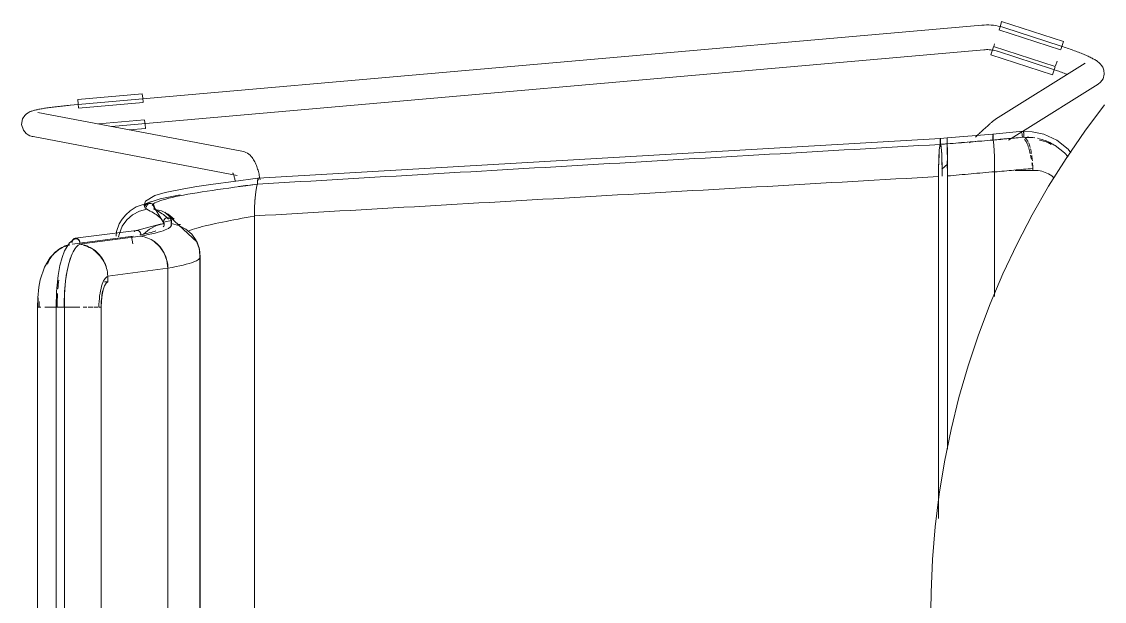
# Model space of a CAD drawing. Header units: millimetres. Extents: x 155927 to 295199, y -4084 to 97293.
# Drawn here: x 179732 to 180258, y 12310 to 12592 of the extents above; entities that cross this region are included whole.
import ezdxf

# ---------------------------------------------------------------- set-up
doc = ezdxf.new("R2010")
doc.units = ezdxf.units.MM
doc.header["$MEASUREMENT"] = 0
doc.layers.add('I-FURN', color=8, linetype='CONTINUOUS', lineweight=9)

msp = doc.modelspace()

# ---------------------------------------------------------------- linework, layer by layer
at = {"layer": 'I-FURN'}
for p, q in [((180207.61, 12590.35), (180208.24, 12592.31)), ((180208.24, 12592.31), (180238.25, 12582.62)), ((180198.56, 12590.59), (179755.24, 12551.64)), ((180198.6, 12590.6), (180198.56, 12590.59)), ((180199.74, 12590.67), (180198.6, 12590.6)), ((180200.88, 12590.7), (180199.74, 12590.67)), ((180202.03, 12590.69), (180200.88, 12590.7)), ((180203.17, 12590.62), (180202.03, 12590.69)), ((180204.3, 12590.52), (180203.17, 12590.62)), ((180205.44, 12590.36), (180204.3, 12590.52)), ((180206.56, 12590.17), (180205.44, 12590.36)), ((180207.68, 12589.92), (180206.56, 12590.17)), ((180206.94, 12588.26), (180236.94, 12578.57)), ((180206.97, 12588.38), (180207.61, 12590.35)), ((180208.78, 12589.64), (180207.68, 12589.92)), ((180209.87, 12589.31), (180208.78, 12589.64)), ((180236.69, 12580.59), (180209.87, 12589.31)), ((180204.36, 12580.29), (180204.74, 12581.45)), ((180238.25, 12582.62), (180237.62, 12580.66)), ((179775.26, 12541.36), (180199.61, 12578.64)), ((180199.61, 12578.64), (180200.27, 12578.68)), ((180200.27, 12578.68), (180200.93, 12578.7)), ((180200.93, 12578.7), (180201.59, 12578.69)), ((180201.59, 12578.69), (180202.25, 12578.66)), ((180202.25, 12578.66), (180202.91, 12578.6)), ((180202.91, 12578.6), (180203.57, 12578.51)), ((180203.03, 12576.15), (180203.66, 12578.1)), ((180203.03, 12576.15), (180233.03, 12566.46)), ((180203.57, 12578.51), (180204.22, 12578.4)), ((180203.66, 12578.1), (180204.29, 12580.07)), ((180204.22, 12578.4), (180204.87, 12578.26)), ((180234.34, 12570.5), (180204.33, 12580.19)), ((180204.87, 12578.26), (180205.51, 12578.09)), ((180205.51, 12578.09), (180206.14, 12577.9)), ((180206.14, 12577.9), (180206.17, 12577.89)), ((180206.17, 12577.89), (180232.98, 12569.18)), ((180237.15, 12580.44), (180236.69, 12580.59)), ((180237.62, 12580.66), (180236.98, 12578.69)), ((180237.89, 12580.2), (180237.15, 12580.44)), ((180238.62, 12579.95), (180237.89, 12580.2)), ((180239.36, 12579.7), (180238.62, 12579.95)), ((180240.09, 12579.45), (180239.36, 12579.7)), ((180240.81, 12579.2), (180240.09, 12579.45)), ((180241.52, 12578.95), (180240.81, 12579.2)), ((180242.23, 12578.69), (180241.52, 12578.95)), ((180242.93, 12578.44), (180242.23, 12578.69)), ((180243.62, 12578.18), (180242.93, 12578.44)), ((180244.3, 12577.93), (180243.62, 12578.18)), ((180244.96, 12577.68), (180244.3, 12577.93)), ((180245.62, 12577.42), (180244.96, 12577.68)), ((180246.25, 12577.17), (180245.62, 12577.42)), ((180246.88, 12576.92), (180246.25, 12577.17)), ((180247.49, 12576.67), (180246.88, 12576.92)), ((180248.09, 12576.42), (180247.49, 12576.67)), ((180248.66, 12576.18), (180248.09, 12576.42)), ((180249.23, 12575.94), (180248.66, 12576.18)), ((180248.85, 12572.1), (180205.26, 12544.8)), ((180234.45, 12570.87), (180235.17, 12573.08)), ((180249.77, 12575.7), (180249.23, 12575.94)), ((180250.3, 12575.46), (180249.77, 12575.7)), ((180250.81, 12575.22), (180250.3, 12575.46)), ((180251.3, 12574.99), (180250.81, 12575.22)), ((180251.77, 12574.76), (180251.3, 12574.99)), ((180252.23, 12574.53), (180251.77, 12574.76)), ((180252.67, 12574.3), (180252.23, 12574.53)), ((180253.1, 12574.07), (180252.67, 12574.3)), ((180253.51, 12573.84), (180253.1, 12574.07)), ((180253.91, 12573.61), (180253.51, 12573.84)), ((180254.3, 12573.36), (180253.91, 12573.61)), ((180254.68, 12573.11), (180254.3, 12573.36)), ((180255.08, 12572.83), (180254.68, 12573.11)), ((180255.48, 12572.52), (180255.08, 12572.83)), ((180255.9, 12572.15), (180255.48, 12572.52)), ((180256.37, 12571.68), (180255.9, 12572.15)), ((180256.89, 12571.06), (180256.37, 12571.68)), ((180257.45, 12570.14), (180256.89, 12571.06)), ((180233.31, 12569.07), (180232.98, 12569.18)), ((180233.66, 12568.41), (180233.03, 12566.46)), ((180234, 12568.85), (180233.31, 12569.07)), ((180234.3, 12570.39), (180233.66, 12568.41)), ((180234.69, 12568.62), (180234, 12568.85)), ((180235.38, 12568.38), (180234.69, 12568.62)), ((180236.06, 12568.15), (180235.38, 12568.38)), ((180236.73, 12567.91), (180236.06, 12568.15)), ((180237.4, 12567.68), (180236.73, 12567.91)), ((180238.05, 12567.44), (180237.4, 12567.68)), ((180238.7, 12567.21), (180238.05, 12567.44)), ((180239.34, 12566.97), (180238.7, 12567.21)), ((180239.96, 12566.74), (180239.34, 12566.97)), ((180257.98, 12568.76), (180257.45, 12570.14)), ((180257.56, 12564.56), (180258.15, 12566.79)), ((180258.15, 12566.79), (180257.98, 12568.76)), ((180218.45, 12538.9), (180255.22, 12561.93)), ((180256.34, 12562.83), (180255.22, 12561.93)), ((180256.34, 12562.83), (180257.56, 12564.56)), ((179758.84, 12554.46), (179790.25, 12557.22)), ((179790.25, 12557.22), (179790.43, 12555.17)), ((179790.43, 12555.17), (179790.62, 12553.11)), ((179739.5, 12549.59), (179739.98, 12549.68)), ((179739.98, 12549.68), (179740.47, 12549.78)), ((179740.47, 12549.78), (179740.99, 12549.87)), ((179740.99, 12549.87), (179741.52, 12549.96)), ((179741.52, 12549.96), (179742.07, 12550.06)), ((179742.07, 12550.06), (179742.64, 12550.15)), ((179742.64, 12550.15), (179743.23, 12550.24)), ((179743.23, 12550.24), (179743.83, 12550.33)), ((179743.83, 12550.33), (179744.45, 12550.42)), ((179744.45, 12550.42), (179745.08, 12550.51)), ((179745.08, 12550.51), (179745.73, 12550.6)), ((179745.73, 12550.6), (179746.4, 12550.69)), ((179746.4, 12550.69), (179747.07, 12550.78)), ((179747.07, 12550.78), (179747.76, 12550.86)), ((179747.76, 12550.86), (179748.46, 12550.95)), ((179748.46, 12550.95), (179749.17, 12551.03)), ((179749.17, 12551.03), (179749.89, 12551.11)), ((179749.89, 12551.11), (179750.61, 12551.19)), ((179750.61, 12551.19), (179751.35, 12551.27)), ((179751.35, 12551.27), (179752.08, 12551.35)), ((179752.08, 12551.35), (179752.83, 12551.42)), ((179752.83, 12551.42), (179753.58, 12551.49)), ((179753.58, 12551.49), (179754.33, 12551.56)), ((179754.33, 12551.56), (179755.08, 12551.63)), ((179755.08, 12551.63), (179755.24, 12551.64)), ((179759.02, 12552.41), (179758.84, 12554.46)), ((179759.2, 12550.35), (179759.02, 12552.41)), ((179759.22, 12550.23), (179790.63, 12552.99)), ((180258.24, 12551.79), (180248.66, 12538.97)), ((179731.56, 12542.26), (179732.04, 12545.02)), ((179732.04, 12545.02), (179733.09, 12546.68)), ((179733.09, 12546.68), (179733.99, 12547.53)), ((179733.99, 12547.53), (179734.7, 12548.01)), ((179734.7, 12548.01), (179735.26, 12548.31)), ((179735.26, 12548.31), (179735.73, 12548.53)), ((179735.73, 12548.53), (179736.16, 12548.7)), ((179736.16, 12548.7), (179736.56, 12548.84)), ((179736.56, 12548.84), (179736.96, 12548.96)), ((179736.96, 12548.96), (179737.36, 12549.08)), ((179737.36, 12549.08), (179737.76, 12549.19)), ((179737.76, 12549.19), (179738.17, 12549.29)), ((179738.17, 12549.29), (179738.6, 12549.39)), ((179738.6, 12549.39), (179739.04, 12549.49)), ((179739.04, 12549.49), (179739.5, 12549.59)), ((179838.68, 12529.35), (179739.39, 12548.16)), ((179791.37, 12544.54), (179768.89, 12542.56)), ((179791.38, 12544.41), (179791.56, 12542.35)), ((180204.94, 12544.58), (180204.68, 12544.4)), ((180205.26, 12544.8), (180204.94, 12544.58)), ((179732.39, 12539.51), (179731.56, 12542.26)), ((179732.39, 12539.51), (179733.72, 12537.93)), ((179783.85, 12539.61), (179791.74, 12540.31)), ((179791.56, 12542.35), (179791.74, 12540.31)), ((180198.75, 12539.19), (180198.32, 12538.79)), ((180199.17, 12539.58), (180198.75, 12539.19)), ((180199.59, 12539.96), (180199.17, 12539.58)), ((180199.99, 12540.33), (180199.59, 12539.96)), ((180200.38, 12540.69), (180199.99, 12540.33)), ((180200.76, 12541.03), (180200.38, 12540.69)), ((180201.12, 12541.36), (180200.76, 12541.03)), ((180201.47, 12541.68), (180201.12, 12541.36)), ((180201.81, 12541.98), (180201.47, 12541.68)), ((180202.13, 12542.26), (180201.81, 12541.98)), ((180202.44, 12542.54), (180202.13, 12542.26)), ((180202.74, 12542.79), (180202.44, 12542.54)), ((180203.02, 12543.04), (180202.74, 12542.79)), ((180203.28, 12543.27), (180203.02, 12543.04)), ((180203.53, 12543.48), (180203.28, 12543.27)), ((180203.78, 12543.68), (180203.53, 12543.48)), ((180204.01, 12543.87), (180203.78, 12543.68)), ((180204.23, 12544.05), (180204.01, 12543.87)), ((180204.45, 12544.23), (180204.23, 12544.05)), ((180204.68, 12544.4), (180204.45, 12544.23)), ((179733.72, 12537.93), (179734.8, 12537.19)), ((179734.8, 12537.19), (179735.6, 12536.81)), ((179735.6, 12536.81), (179736.22, 12536.6)), ((179736.22, 12536.6), (179736.74, 12536.46)), ((179736.74, 12536.46), (179737.15, 12536.37)), ((179737.15, 12536.37), (179836.44, 12517.56)), ((179846.53, 12516.16), (180178.43, 12535.45)), ((180178.33, 12534.07), (180178.32, 12533.58)), ((180178.34, 12534.52), (180178.33, 12534.07)), ((180178.36, 12534.9), (180178.34, 12534.52)), ((180178.38, 12535.19), (180178.36, 12534.9)), ((180178.41, 12535.38), (180178.38, 12535.19)), ((180178.43, 12535.45), (180178.41, 12535.38)), ((180181.79, 12535.72), (180178.43, 12535.45)), ((180178.46, 12535.38), (180178.43, 12535.45)), ((180178.49, 12535.19), (180178.46, 12535.38)), ((180178.51, 12534.89), (180178.49, 12535.19)), ((180178.53, 12534.51), (180178.51, 12534.89)), ((180178.54, 12534.06), (180178.53, 12534.51)), ((180178.55, 12533.57), (180178.54, 12534.06)), ((180181.79, 12535.72), (180203.99, 12537.55)), ((180181.79, 12535.65), (180181.79, 12535.72)), ((180181.79, 12535.72), (180181.8, 12535.65)), ((180181.8, 12535.66), (180181.79, 12535.72)), ((180181.79, 12535.72), (180181.79, 12535.65)), ((180181.79, 12535.46), (180181.79, 12535.65)), ((180181.79, 12535.65), (180181.79, 12535.47)), ((180181.79, 12535.47), (180181.79, 12535.17)), ((180181.79, 12535.17), (180181.79, 12535.46)), ((180181.79, 12534.78), (180181.79, 12535.17)), ((180181.79, 12535.17), (180181.79, 12534.79)), ((180181.79, 12534.79), (180181.79, 12534.34)), ((180181.79, 12534.33), (180181.79, 12534.78)), ((180181.79, 12534.34), (180181.79, 12533.84)), ((180181.79, 12533.84), (180181.79, 12534.33)), ((180181.8, 12535.47), (180181.8, 12535.66)), ((180181.8, 12535.65), (180181.8, 12535.46)), ((180181.8, 12535.18), (180181.8, 12535.47)), ((180181.8, 12535.46), (180181.8, 12535.17)), ((180181.8, 12534.79), (180181.8, 12535.18)), ((180181.8, 12535.17), (180181.8, 12534.79)), ((180181.8, 12534.79), (180181.8, 12534.34)), ((180181.8, 12534.34), (180181.8, 12534.79)), ((180181.8, 12534.34), (180181.8, 12533.85)), ((180181.8, 12533.85), (180181.8, 12534.34)), ((180196.01, 12536.63), (180195.52, 12536.18)), ((180196.48, 12537.08), (180196.01, 12536.63)), ((180196.95, 12537.52), (180196.48, 12537.08)), ((180197.42, 12537.95), (180196.95, 12537.52)), ((180197.87, 12538.37), (180197.42, 12537.95)), ((180198.32, 12538.79), (180197.87, 12538.37)), ((180203.9, 12536.17), (180203.89, 12535.68)), ((180203.89, 12535.68), (180203.9, 12536.17)), ((180203.89, 12535.68), (180203.89, 12535.18)), ((180203.89, 12535.18), (180203.89, 12535.68)), ((180203.89, 12535.18), (180203.9, 12534.71)), ((180203.9, 12534.71), (180203.89, 12535.18)), ((180203.91, 12536.62), (180203.9, 12536.17)), ((180203.9, 12536.17), (180203.91, 12536.62)), ((180203.94, 12537.3), (180203.92, 12537.01)), ((180203.92, 12537), (180203.94, 12537.29)), ((180203.97, 12537.49), (180203.94, 12537.3)), ((180203.94, 12537.29), (180203.97, 12537.48)), ((180203.99, 12537.55), (180203.97, 12537.49)), ((180203.97, 12537.48), (180203.99, 12537.55)), ((180203.99, 12537.55), (180218.49, 12538.97)), ((180203.99, 12537.55), (180204.02, 12537.48)), ((180204.02, 12537.48), (180203.99, 12537.55)), ((180204.04, 12537.29), (180204.02, 12537.48)), ((180204.07, 12537), (180204.04, 12537.29)), ((180204.04, 12537.29), (180204.07, 12536.99)), ((180204.08, 12536.61), (180204.07, 12537)), ((180204.07, 12536.99), (180204.08, 12536.61)), ((180204.09, 12536.16), (180204.08, 12536.61)), ((180204.08, 12536.61), (180204.09, 12536.15)), ((180204.1, 12535.67), (180204.09, 12536.16)), ((180204.09, 12536.15), (180204.1, 12535.66)), ((180204.1, 12535.66), (180204.09, 12535.17)), ((180204.09, 12534.7), (180204.1, 12535.17)), ((180204.09, 12535.17), (180204.09, 12534.7)), ((180204.09, 12534.7), (180204.28, 12533.81)), ((180204.28, 12533.81), (180204.09, 12534.7)), ((180204.1, 12535.17), (180204.1, 12535.67)), ((180211.63, 12534.63), (180218.08, 12538.67)), ((180223.05, 12538.76), (180217.59, 12538.85)), ((180228.7, 12537.55), (180223.05, 12538.76)), ((180235.01, 12534.65), (180228.7, 12537.55)), ((180234.31, 12532.07), (180230.62, 12533.98)), ((180240.54, 12530.31), (180235.01, 12534.65)), ((180248.66, 12538.97), (180239.61, 12525.78)), ((179838.68, 12529.35), (179839.67, 12529.09)), ((179839.67, 12529.09), (179840.56, 12528.73)), ((179840.56, 12528.73), (179841.35, 12528.29)), ((180177.93, 12529.97), (180177.77, 12527.47)), ((180178.12, 12531.72), (180177.93, 12529.97)), ((180178.33, 12532.61), (180178.12, 12531.72)), ((180178.32, 12533.58), (180178.33, 12533.08)), ((180178.33, 12533.08), (180178.33, 12532.61)), ((180178.53, 12532.6), (180178.54, 12533.07)), ((180178.74, 12531.7), (180178.53, 12532.6)), ((180178.54, 12533.07), (180178.55, 12533.57)), ((180178.94, 12529.95), (180178.74, 12531.7)), ((180179.1, 12527.46), (180178.94, 12529.95)), ((180181.75, 12527.73), (180181.76, 12530.23)), ((180181.76, 12530.23), (180181.75, 12527.73)), ((180181.76, 12530.23), (180181.77, 12531.98)), ((180181.77, 12531.98), (180181.76, 12530.23)), ((180181.79, 12533.34), (180181.79, 12533.84)), ((180181.79, 12533.84), (180181.79, 12533.35)), ((180181.79, 12533.35), (180181.79, 12532.88)), ((180181.79, 12532.88), (180181.79, 12533.34)), ((180181.8, 12533.85), (180181.8, 12533.35)), ((180181.8, 12533.35), (180181.8, 12533.85)), ((180181.8, 12533.35), (180181.8, 12532.88)), ((180181.8, 12532.88), (180181.8, 12533.35)), ((180181.8, 12532.88), (180181.82, 12531.99)), ((180181.82, 12532), (180181.8, 12532.88)), ((180181.83, 12530.25), (180181.82, 12532)), ((180181.82, 12531.99), (180181.83, 12530.25)), ((180181.84, 12527.75), (180181.83, 12530.25)), ((180181.83, 12530.24), (180181.84, 12527.75)), ((180193.04, 12533.82), (180192.53, 12533.33)), ((180204.28, 12533.81), (180204.46, 12532.09)), ((180204.46, 12532.07), (180204.28, 12533.81)), ((180204.46, 12532.07), (180204.61, 12529.64)), ((180204.61, 12529.59), (180204.46, 12532.07)), ((180204.61, 12529.6), (180204.72, 12526.56)), ((180204.73, 12526.49), (180204.61, 12529.59)), ((180238.88, 12528.57), (180234.31, 12532.07)), ((180241.94, 12528.56), (180240.54, 12530.31)), ((179841.35, 12528.29), (179842.04, 12527.81)), ((179842.04, 12527.81), (179842.64, 12527.3)), ((179842.64, 12527.3), (179843.15, 12526.78)), ((179843.15, 12526.78), (179843.61, 12526.25)), ((179843.61, 12526.25), (179844.01, 12525.71)), ((179844.01, 12525.71), (179844.37, 12525.18)), ((179844.37, 12525.18), (179844.69, 12524.64)), ((179844.69, 12524.64), (179844.98, 12524.1)), ((179844.98, 12524.1), (179845.25, 12523.55)), ((179845.25, 12523.55), (179845.51, 12522.99)), ((180177.64, 12524.34), (180177.57, 12520.78)), ((180177.77, 12527.47), (180177.64, 12524.34)), ((180179.22, 12524.34), (180179.1, 12527.46)), ((180179.3, 12520.79), (180179.22, 12524.34)), ((180181.74, 12524.61), (180181.73, 12521.05)), ((180181.73, 12521.05), (180181.74, 12524.6)), ((180181.85, 12524.61), (180181.84, 12527.75)), ((180181.84, 12527.74), (180181.85, 12524.61)), ((180181.85, 12524.61), (180181.85, 12521.05)), ((180181.85, 12521.05), (180181.85, 12524.61)), ((180204.72, 12526.5), (180204.8, 12523.06)), ((180204.8, 12523.06), (180204.73, 12526.49)), ((180239.61, 12525.78), (180231.09, 12512.24)), ((180240.62, 12526.5), (180238.88, 12528.57)), ((179834.21, 12518.78), (179834.23, 12518.75)), ((179834.23, 12518.75), (179834.27, 12518.68)), ((179834.27, 12518.68), (179834.32, 12518.59)), ((179834.32, 12518.59), (179834.39, 12518.44)), ((179834.39, 12518.44), (179834.48, 12518.25)), ((179834.48, 12518.25), (179834.58, 12518.02)), ((179845.51, 12522.99), (179845.74, 12522.42)), ((179845.74, 12522.42), (179845.96, 12521.84)), ((179845.96, 12521.84), (179846.17, 12521.25)), ((179846.17, 12521.25), (179846.36, 12520.64)), ((179846.36, 12520.64), (179846.54, 12520.02)), ((179846.54, 12520.02), (179846.72, 12519.39)), ((179846.72, 12519.39), (179846.88, 12518.75)), ((179846.88, 12518.75), (179847.03, 12518.1)), ((179847.03, 12518.1), (179847.17, 12517.43)), ((180177.57, 12520.78), (180177.54, 12516.99)), ((180181.85, 12523.05), (180179.18, 12520.48)), ((180179.33, 12517.1), (180179.3, 12520.79)), ((180181.86, 12517.26), (180181.85, 12521.05)), ((180181.85, 12521.04), (180181.86, 12517.26)), ((180204.82, 12519.2), (180204.8, 12522.96)), ((180204.8, 12522.96), (180204.82, 12519.32)), ((180204.82, 12458.65), (180204.82, 12519.2)), ((180204.82, 12519.2), (180204.82, 12458.65)), ((180224.62, 12519.91), (180214.87, 12519.91)), ((180223.38, 12520.9), (180223.38, 12519.85)), ((179824.74, 12513.25), (179816.72, 12512.06)), ((179834.67, 12514.6), (179824.74, 12513.25)), ((179834.58, 12518.02), (179834.68, 12517.75)), ((179846.52, 12516.16), (179834.67, 12514.6)), ((179834.68, 12517.75), (179834.78, 12517.44)), ((179834.78, 12517.44), (179834.89, 12517.11)), ((179834.89, 12517.11), (179835, 12516.74)), ((179835, 12516.74), (179835.11, 12516.35)), ((179835.11, 12516.35), (179835.21, 12515.93)), ((179835.21, 12515.93), (179835.32, 12515.48)), ((179835.32, 12515.48), (179835.42, 12515.01)), ((179835.42, 12515.01), (179835.52, 12514.52)), ((179845.94, 12512.39), (179846.34, 12513.29)), ((179846.34, 12513.29), (179845.94, 12512.39)), ((179846.31, 12514.26), (179846.32, 12514.76)), ((179846.32, 12514.75), (179846.31, 12514.26)), ((179846.31, 12514.26), (179846.32, 12513.76)), ((179846.32, 12513.76), (179846.31, 12514.26)), ((179846.34, 12515.21), (179846.32, 12514.75)), ((179846.32, 12514.76), (179846.34, 12515.21)), ((179846.32, 12513.76), (179846.34, 12513.29)), ((179846.34, 12513.29), (179846.32, 12513.76)), ((179846.34, 12515.21), (179846.38, 12515.6)), ((179846.38, 12515.59), (179846.34, 12515.21)), ((179846.42, 12515.89), (179846.38, 12515.59)), ((179846.38, 12515.6), (179846.42, 12515.89)), ((179846.58, 12516.09), (179846.52, 12516.16)), ((179846.53, 12516.16), (179846.58, 12516.1)), ((179846.67, 12515.62), (179846.63, 12515.91)), ((179846.63, 12515.91), (179846.67, 12515.62)), ((179846.71, 12515.24), (179846.67, 12515.62)), ((179846.67, 12515.62), (179846.71, 12515.24)), ((179847.17, 12517.43), (179847.31, 12516.75)), ((179847.31, 12516.75), (179847.43, 12516.05)), ((179847.43, 12516.05), (179847.55, 12515.35)), ((180177.54, 12516.99), (180177.54, 12350.72)), ((180177.54, 12350.72), (180177.54, 12516.99)), ((180181.86, 12517.26), (180181.86, 12384.43)), ((180181.86, 12384.43), (180181.86, 12517.26)), ((179796.39, 12507.82), (179791.75, 12505.05)), ((179801.39, 12509.23), (179796.39, 12507.82)), ((179808.61, 12508.05), (179798.95, 12506.15)), ((179810.4, 12511.03), (179801.39, 12509.23)), ((179816.72, 12512.06), (179810.4, 12511.03)), ((179845.02, 12505.09), (179845.26, 12508.15)), ((179845.26, 12508.15), (179845.02, 12505.04)), ((179845.26, 12508.18), (179845.57, 12510.64)), ((179845.57, 12510.64), (179845.26, 12508.15)), ((179845.57, 12510.65), (179845.94, 12512.39)), ((179845.94, 12512.39), (179845.57, 12510.64)), ((180231.09, 12512.24), (180223.12, 12498.37)), ((179798.95, 12506.15), (179787.23, 12502.16)), ((179791.75, 12505.05), (179791.22, 12502.86)), ((179791.22, 12502.86), (179791.52, 12501.95)), ((179792.31, 12502.51), (179792.23, 12502.01)), ((179792.23, 12502.01), (179792.31, 12502.5)), ((179792.31, 12502.5), (179792.5, 12502.96)), ((179792.5, 12502.96), (179792.31, 12502.51)), ((179792.5, 12502.96), (179792.81, 12503.35)), ((179792.81, 12503.35), (179792.5, 12502.96)), ((179792.81, 12503.35), (179793.2, 12503.65)), ((179793.2, 12503.65), (179792.81, 12503.35)), ((179793.66, 12503.85), (179793.2, 12503.65)), ((179793.2, 12503.65), (179793.66, 12503.84)), ((179793.66, 12503.84), (179794.14, 12503.92)), ((179794.14, 12503.92), (179793.66, 12503.85)), ((179794.14, 12503.92), (179794.63, 12503.86)), ((179794.63, 12503.86), (179794.14, 12503.92)), ((179794.63, 12503.86), (179795.09, 12503.67)), ((179795.09, 12503.68), (179794.63, 12503.86)), ((179795, 12503.72), (179800.71, 12494.33)), ((179795.49, 12503.39), (179795.09, 12503.68)), ((179795.09, 12503.67), (179795.49, 12503.39)), ((179795.49, 12503.39), (179795.81, 12503.01)), ((179795.81, 12503.01), (179795.49, 12503.39)), ((179795.81, 12503.01), (179796.01, 12502.56)), ((179796.02, 12502.56), (179795.81, 12503.01)), ((179796.01, 12502.56), (179796.1, 12502.07)), ((179796.11, 12502.07), (179796.02, 12502.56)), ((179844.87, 12501.57), (179845.02, 12505.05)), ((179845.02, 12505.04), (179844.87, 12501.51)), ((179782.17, 12498.35), (179780.39, 12496.18)), ((179784.41, 12500.34), (179782.17, 12498.35)), ((179785.49, 12498.4), (179782.66, 12495.92)), ((179787.23, 12502.16), (179784.41, 12500.34)), ((179788.81, 12500.14), (179785.49, 12498.4)), ((179792.44, 12501.04), (179788.81, 12500.14)), ((179792.27, 12501.51), (179792.44, 12501.04)), ((179792.44, 12501.04), (179792.28, 12501.51)), ((179796.07, 12501.57), (179795.92, 12501.09)), ((179795.92, 12501.09), (179799.54, 12500.3)), ((179795.93, 12501.09), (179796.08, 12501.57)), ((179799.54, 12500.31), (179795.93, 12501.09)), ((179796.1, 12502.07), (179796.07, 12501.57)), ((179796.08, 12501.57), (179796.11, 12502.07)), ((179802.86, 12498.67), (179799.54, 12500.31)), ((179799.54, 12500.3), (179802.86, 12498.66)), ((179801.19, 12499.61), (179816.89, 12485.01)), ((179805.7, 12496.27), (179802.86, 12498.67)), ((179802.86, 12498.66), (179805.7, 12496.27)), ((179844.81, 12497.82), (179844.87, 12501.51)), ((179844.87, 12501.51), (179844.81, 12497.74)), ((179844.81, 12497.74), (179844.81, 12114.34)), ((179844.81, 12114.34), (179844.81, 12497.74)), ((180223.12, 12498.37), (180215.71, 12484.19)), ((179779.04, 12493.91), (179777.75, 12490.31)), ((179780.39, 12496.18), (179779.04, 12493.91)), ((179780.49, 12492.84), (179779.09, 12489.32)), ((179782.66, 12495.92), (179780.49, 12492.84)), ((179787.35, 12490.76), (179798.96, 12493.73)), ((179797.09, 12493.19), (179793.7, 12491.44)), ((179800.81, 12494.09), (179797.09, 12493.19)), ((179798.96, 12493.73), (179800.83, 12494.05)), ((179799.32, 12493.84), (179800.81, 12494.08)), ((179804.42, 12495.6), (179800.52, 12494.76)), ((179800.61, 12495.05), (179800.69, 12495.54)), ((179800.69, 12495.54), (179800.61, 12495.05)), ((179800.65, 12494.55), (179800.61, 12495.05)), ((179800.61, 12495.05), (179800.65, 12494.56)), ((179800.65, 12494.56), (179800.81, 12494.09)), ((179800.81, 12494.08), (179800.65, 12494.55)), ((179800.89, 12496), (179800.69, 12495.54)), ((179800.69, 12495.54), (179800.89, 12495.99)), ((179801.21, 12496.38), (179800.89, 12496)), ((179800.89, 12495.99), (179801.21, 12496.37)), ((179801.21, 12496.37), (179801.61, 12496.67)), ((179801.61, 12496.67), (179801.21, 12496.38)), ((179801.61, 12496.67), (179802.07, 12496.86)), ((179802.07, 12496.86), (179801.61, 12496.67)), ((179802.56, 12496.93), (179802.07, 12496.86)), ((179802.07, 12496.86), (179802.56, 12496.92)), ((179803.05, 12496.86), (179802.56, 12496.93)), ((179802.56, 12496.92), (179803.05, 12496.86)), ((179803.05, 12496.86), (179803.51, 12496.67)), ((179803.51, 12496.67), (179803.05, 12496.86)), ((179803.51, 12496.67), (179803.91, 12496.37)), ((179803.92, 12496.38), (179803.51, 12496.67)), ((179803.91, 12496.37), (179804.23, 12495.99)), ((179804.23, 12496), (179803.92, 12496.38)), ((179804.43, 12495.54), (179804.23, 12496)), ((179804.23, 12495.99), (179804.43, 12495.54)), ((179804.28, 12495.9), (179804.33, 12493.02)), ((179804.47, 12494.55), (179804.31, 12494.08)), ((179804.32, 12494.09), (179804.48, 12494.56)), ((179808.03, 12493.19), (179804.32, 12494.09)), ((179804.43, 12495.54), (179804.51, 12495.05)), ((179804.52, 12495.05), (179804.43, 12495.54)), ((179804.51, 12495.05), (179804.47, 12494.55)), ((179804.48, 12494.56), (179804.52, 12495.05)), ((179808.03, 12493.19), (179811.42, 12491.43)), ((179811.42, 12491.44), (179808.03, 12493.19)), ((179757.15, 12486.56), (179754.76, 12484.67)), ((179756.09, 12484.08), (179785.78, 12487.92)), ((179757.65, 12486.92), (179787.43, 12490.77)), ((179789.33, 12487.94), (179759.63, 12484.1)), ((179777.75, 12490.31), (179777.46, 12488.04)), ((179778.72, 12487.57), (179779.09, 12489.32)), ((179779.09, 12489.32), (179778.72, 12487.58)), ((179785, 12487.8), (179785.69, 12484.31)), ((179786.75, 12490.54), (179786.36, 12490.24)), ((179787.19, 12490.72), (179786.75, 12490.54)), ((179787.66, 12490.79), (179787.19, 12490.72)), ((179788.13, 12490.72), (179787.66, 12490.79)), ((179788.57, 12490.53), (179788.13, 12490.72)), ((179788.95, 12490.24), (179788.57, 12490.53)), ((179789.25, 12489.86), (179788.95, 12490.24)), ((179789.44, 12489.4), (179789.25, 12489.86)), ((179789.52, 12488.91), (179789.44, 12489.4)), ((179789.49, 12488.42), (179789.52, 12488.91)), ((179793.7, 12491.44), (179790.82, 12488.93)), ((179814.3, 12488.93), (179811.42, 12491.44)), ((179811.42, 12491.43), (179814.29, 12488.93)), ((179814.29, 12488.93), (179816.46, 12485.79)), ((179816.47, 12485.8), (179814.3, 12488.93)), ((179751.66, 12482.54), (179749.39, 12481.21)), ((179754.76, 12484.67), (179752.46, 12480.84)), ((179761.82, 12484.82), (179759.62, 12484.54)), ((179798.84, 12482.83), (179796.09, 12485.31)), ((179800.91, 12479.71), (179798.84, 12482.83)), ((179816.29, 12486.11), (179818.02, 12481.64)), ((179816.46, 12485.79), (179817.83, 12482.22)), ((179817.83, 12482.22), (179816.47, 12485.8)), ((179816.89, 12485.01), (179817.59, 12483.08)), ((179817.83, 12482.22), (179818.3, 12478.43)), ((179818.31, 12478.43), (179817.83, 12482.22)), ((179818.02, 12481.64), (179818.46, 12477.89)), ((180215.71, 12484.19), (180208.87, 12469.73)), ((179745.48, 12477.56), (179742.61, 12472.84)), ((179747.32, 12479.54), (179745.48, 12477.56)), ((179749.39, 12481.21), (179747.32, 12479.54)), ((179751.27, 12477.67), (179750.19, 12473.63)), ((179752.46, 12480.84), (179751.27, 12477.67)), ((179755.6, 12478.14), (179754.51, 12474.7)), ((179802.23, 12476.17), (179800.91, 12479.71)), ((179802.71, 12472.4), (179802.23, 12476.17)), ((179818.31, 12478.43), (179818.31, 12133.65)), ((179818.31, 12133.65), (179818.31, 12478.43)), ((179818.46, 12438.99), (179818.46, 12477.9)), ((179742.61, 12472.84), (179740.59, 12466.69)), ((179750.19, 12473.63), (179749.32, 12468.91)), ((179754.51, 12474.7), (179753.54, 12470.27)), ((179773.43, 12468.54), (179802.71, 12472.4)), ((179802.71, 12472.4), (179802.71, 12139.69)), ((179802.71, 12139.69), (179802.71, 12472.4)), ((179740.59, 12466.69), (179739.94, 12463.19)), ((179749.32, 12468.91), (179748.52, 12461.03)), ((179752.95, 12466.26), (179752.42, 12459.69)), ((179753.54, 12470.27), (179752.95, 12466.26)), ((179773.5, 12465.82), (179771.83, 12465.82)), ((179772.64, 12465.18), (179773.5, 12465.82)), ((179773.5, 12465.82), (179773.43, 12468.54)), ((180208.87, 12469.73), (180202.62, 12455)), ((179739.94, 12463.19), (179739.42, 12457.99)), ((179748.52, 12461.03), (179748.38, 12453.47)), ((179770.67, 12459.36), (179771.18, 12461.85)), ((179771.18, 12461.85), (179771.85, 12463.83)), ((179771.85, 12463.83), (179772.64, 12465.18)), ((179739.42, 12457.99), (179739.34, 12453.47)), ((179752.42, 12459.69), (179752.34, 12453.47)), ((179770.24, 12453.47), (179770.35, 12456.5)), ((179770.35, 12456.5), (179770.67, 12459.36)), ((180202.62, 12455), (180196.96, 12440.04)), ((179739.51, 12453.47), (179739.34, 12453.47)), ((179739.34, 12453.47), (179739.34, 12158.62)), ((179739.36, 12453.47), (179740.83, 12453.47)), ((179742.86, 12453.47), (179745.44, 12453.47)), ((179748.62, 12453.47), (179745.6, 12453.47)), ((179745.61, 12453.47), (179748.62, 12453.47)), ((179748.38, 12453.47), (179748.38, 12158.62)), ((179748.38, 12453.47), (179752.23, 12453.47)), ((179748.45, 12453.47), (179748.38, 12453.47)), ((179748.64, 12453.47), (179748.45, 12453.47)), ((179748.95, 12453.47), (179748.64, 12453.47)), ((179749.34, 12453.47), (179748.95, 12453.47)), ((179749.79, 12453.47), (179749.34, 12453.47)), ((179750.28, 12453.47), (179749.79, 12453.47)), ((179750.78, 12453.47), (179750.28, 12453.47)), ((179751.26, 12453.47), (179750.78, 12453.47)), ((179751.67, 12453.47), (179751.26, 12453.47)), ((179752, 12453.47), (179751.67, 12453.47)), ((179752.23, 12453.47), (179752, 12453.47)), ((179756.12, 12453.47), (179752.31, 12453.47)), ((179752.31, 12453.47), (179756.12, 12453.47)), ((179752.34, 12158.62), (179752.34, 12453.47)), ((179756.32, 12453.47), (179759.87, 12453.47)), ((179761.5, 12453.47), (179763.34, 12453.47)), ((179763.86, 12453.47), (179766.33, 12453.47)), ((179766.91, 12453.47), (179768.65, 12453.47)), ((179770.18, 12453.47), (179770.18, 12158.62)), ((179770.24, 12158.62), (179770.24, 12453.47)), ((180196.96, 12440.04), (180191.9, 12424.86)), ((179818.46, 12134.19), (179818.46, 12438.99)), ((180191.9, 12424.86), (180187.45, 12409.49)), ((180187.45, 12409.49), (180183.62, 12393.95)), ((180183.62, 12393.95), (180180.42, 12378.28)), ((180180.42, 12378.28), (180177.85, 12362.49)), ((180177.85, 12362.49), (180175.91, 12346.61)), ((180175.91, 12346.61), (180174.6, 12330.66)), ((180174.6, 12330.66), (180173.94, 12314.68)), ((180173.94, 12314.68), (180173.84, 12306.04))]:
    msp.add_line(p, q, dxfattribs=at)
for centre, major_axis, ratio, start_param, end_param in [((179787.66, 12488.83), (0, -1.96), 0.955139, 1.359855, 3.903556), ((179787.64, 12472.27), (0, -15.78), 0.955139, 2.787556, 3.029056), ((179787.64, 12472.27), (0, -15.78), 0.955139, 2.545839, 2.787386), ((179787.64, 12472.27), (0, -15.78), 0.955139, 1.579038, 2.545717), ((179743.62, 12453.47), (0, -12.4), 0.287441, 4.492176, 4.712389), ((179755.09, 12453.47), (15.75, 0), 0.000004, 0.290246, 0.472486)]:
    msp.add_ellipse(centre, major_axis=major_axis, ratio=ratio, start_param=start_param, end_param=end_param, dxfattribs=at)
for points, knots in [([(180178.33, 12532.61), (180178.33, 12532.84), (180178.32, 12533.33), (180178.32, 12533.96), (180178.34, 12534.42), (180178.35, 12534.84), (180178.38, 12535.29), (180178.42, 12535.45), (180178.43, 12535.45)], [-1, -1, -1, -1, -0.90625, -0.8125, -0.765625, -0.71875, -0.625, -0.501507, -0.501507, -0.501507, -0.501507]), ([(180178.43, 12535.45), (180178.45, 12535.45), (180178.48, 12535.31), (180178.51, 12534.91), (180178.53, 12534.53), (180178.54, 12534.07), (180178.55, 12533.57), (180178.54, 12533.07), (180178.54, 12532.75), (180178.53, 12532.61)], [-0.5, -0.5, -0.5, -0.5, -0.375, -0.3125, -0.25, -0.1875, -0.125, -0.0625, 0, 0, 0, 0]), ([(180197.79, 12534.2), (180196.15, 12534.07), (180190.81, 12533.62), (180185.48, 12533.18), (180181.79, 12532.88)], [0.2766114, 0.2766114, 0.2766114, 0.2766114, 0.5, 1, 1, 1, 1]), ([(180218.31, 12536.03), (180218.32, 12536.26), (180218.31, 12536.74), (180218.23, 12537.49), (180218.07, 12538.16), (180217.9, 12538.59), (180217.78, 12538.75), (180217.74, 12538.79)], [-1, -1, -1, -1, -0.90625, -0.8125, -0.71875, -0.625, -0.5625, -0.5625, -0.5625, -0.5625]), ([(180218.63, 12538.92), (180218.66, 12538.91), (180218.7, 12538.86), (180218.78, 12538.75), (180218.88, 12538.56), (180218.98, 12538.24), (180219.06, 12537.84), (180219.09, 12537.49), (180219.11, 12537.11), (180219.1, 12536.67), (180219.07, 12536.31), (180219.04, 12536.14)], [0.5555556, 0.5555556, 0.5555556, 0.5555556, 0.5833333, 0.6180556, 0.6527778, 0.7222222, 0.7916667, 0.8263889, 0.8611111, 0.9305556, 1, 1, 1, 1]), ([(180219.04, 12536.14), (180219.43, 12535.99), (180220.18, 12535.43), (180220.88, 12534.3), (180221.2, 12533.61)], [0, 0, 0, 0, 0.1666667, 0.3309695, 0.3309695, 0.3309695, 0.3309695]), ([(180225.62, 12535.56), (180227.73, 12535.12), (180230.81, 12534.11), (180233.58, 12532.47), (180234.45, 12531.88)], [0.1763318, 0.1763318, 0.1763318, 0.1763318, 0.3333333, 0.408557, 0.408557, 0.408557, 0.408557]), ([(180232.38, 12532.6), (180231.79, 12532.94), (180229.94, 12533.97), (180227.96, 12534.46), (180226.59, 12534.69)], [0.6175454, 0.6175454, 0.6175454, 0.6175454, 0.6666667, 0.7702374, 0.7702374, 0.7702374, 0.7702374]), ([(180177.54, 12516.99), (180177.54, 12518.27), (180177.56, 12520.82), (180177.64, 12524.42), (180177.76, 12527.59), (180177.98, 12530.95), (180178.19, 12532.33), (180178.33, 12532.61)], [-1, -1, -1, -1, -0.833333, -0.666667, -0.5, -0.333333, 0, 0, 0, 0]), ([(180178.53, 12532.61), (180178.68, 12532.32), (180178.89, 12530.92), (180179.11, 12527.57), (180179.23, 12524.41), (180179.31, 12520.85), (180179.33, 12518.35), (180179.33, 12517.1)], [-1, -1, -1, -1, -0.6666667, -0.5, -0.3333333, -0.1666667, -0.003964, -0.003964, -0.003964, -0.003964]), ([(180223.38, 12519.85), (180225.76, 12520.07), (180229.36, 12519.44), (180232.36, 12517.51), (180233.27, 12516.74)], [0, 0, 0, 0, 0.3333333, 0.5, 0.5, 0.5, 0.5]), ([(179795.04, 12502.92), (179795.24, 12503.33), (179796.84, 12504.75), (179805.14, 12507.19), (179823.57, 12510.24), (179838.79, 12512.27), (179846.34, 12513.29)], [0.1500589, 0.1500589, 0.1500589, 0.1500589, 0.25, 0.5, 0.75, 1, 1, 1, 1]), ([(179792.44, 12501.04), (179790.88, 12502.07), (179791.11, 12503.32), (179794.02, 12504.58), (179794.65, 12504.82)], [0, 0, 0, 0, 0.25, 0.3070827, 0.3070827, 0.3070827, 0.3070827]), ([(179800.52, 12494.76), (179800.06, 12495.7), (179798.27, 12497.79), (179794.84, 12499.88), (179792.44, 12501.04)], [0.0974617, 0.0974617, 0.0974617, 0.0974617, 0.5, 1, 1, 1, 1]), ([(179803.05, 12496.21), (179802.66, 12496.67), (179800.99, 12498.3), (179798.33, 12499.93), (179795.92, 12501.09)], [0.3036932, 0.3036932, 0.3036932, 0.3036932, 0.5, 1, 1, 1, 1]), ([(179812.53, 12490.44), (179813.68, 12490.93), (179817.93, 12492.39), (179828.64, 12494.82), (179839.42, 12496.77), (179844.81, 12497.74)], [0.375, 0.375, 0.375, 0.375, 0.5, 0.75, 1, 1, 1, 1]), ([(179759.81, 12484.95), (179759.81, 12485.1), (179759.78, 12485.32), (179759.69, 12485.61), (179759.58, 12485.88), (179759.38, 12486.2), (179759.08, 12486.52), (179758.71, 12486.75), (179758.35, 12486.88), (179758.04, 12486.93), (179757.77, 12486.94), (179757.51, 12486.9), (179757.26, 12486.83), (179757.01, 12486.72), (179756.71, 12486.52), (179756.4, 12486.2), (179756.18, 12485.8), (179756.08, 12485.45), (179756.05, 12485.19), (179756.04, 12485.03), (179756.04, 12484.95)], [0.1111111, 0.1111111, 0.1111111, 0.1111111, 0.1666667, 0.1944444, 0.2222222, 0.2777778, 0.3333333, 0.3888889, 0.4444444, 0.4791667, 0.5138889, 0.5486111, 0.5833333, 0.6180556, 0.6527778, 0.7222222, 0.7916667, 0.8263889, 0.8611111, 0.8888889, 0.8888889, 0.8888889, 0.8888889]), ([(179756.06, 12484.86), (179756.06, 12485.03), (179756.1, 12485.32), (179756.25, 12485.7), (179756.51, 12486.11), (179757.03, 12486.57), (179757.89, 12486.82), (179758.68, 12486.59), (179759.21, 12486.2), (179759.53, 12485.81), (179759.67, 12485.51), (179759.72, 12485.35)], [-0.875, -0.875, -0.875, -0.875, -0.8125, -0.765625, -0.71875, -0.625, -0.5, -0.375, -0.3125, -0.25, -0.1875, -0.1875, -0.1875, -0.1875]), ([(179754.88, 12483.87), (179754.14, 12483.71), (179752.27, 12483.15), (179749.44, 12481.6), (179747.61, 12479.92), (179746.83, 12478.97)], [0.0634811, 0.0634811, 0.0634811, 0.0634811, 0.1666667, 0.3333333, 0.5, 0.5, 0.5, 0.5]), ([(179766.51, 12481.27), (179768.56, 12479.83), (179771.07, 12476.89), (179772.63, 12473.32), (179772.88, 12472.07)], [-0.6666667, -0.6666667, -0.6666667, -0.6666667, -0.3333333, -0.1666667, -0.1666667, -0.1666667, -0.1666667]), ([(179746.21, 12478.17), (179745.68, 12477.45), (179744.96, 12476.19), (179744.33, 12474.86), (179744.13, 12474.35)], [0.5455526, 0.5455526, 0.5455526, 0.5455526, 0.6666667, 0.739481, 0.739481, 0.739481, 0.739481]), ([(179752.31, 12453.47), (179752.27, 12455.81), (179752.34, 12460.47), (179752.97, 12467.31), (179754.06, 12473.42), (179755.07, 12476.64), (179755.61, 12478.13)], [0.0000052, 0.0000052, 0.0000052, 0.0000052, 0.1666667, 0.3333333, 0.5, 0.6602535, 0.6602535, 0.6602535, 0.6602535]), ([(179802.71, 12472.4), (179808.43, 12473.4), (179816.08, 12475.24), (179818.46, 12477.07), (179818.46, 12477.89)], [0, 0, 0, 0, 0.5, 0.9107153, 0.9107153, 0.9107153, 0.9107153])]:
    msp.add_open_spline(points, degree=3, knots=knots, dxfattribs=at)
for points in [[(180204.09, 12534.7), (180200.38, 12534.39), (180192.95, 12533.79), (180185.52, 12533.19), (180181.8, 12532.88)], [(180204.09, 12534.7), (180206.61, 12534.94), (180211.65, 12535.42), (180216.6, 12535.9), (180219.04, 12536.14)], [(180204.09, 12534.73), (180206.4, 12534.96), (180208.71, 12535.19), (180210.98, 12535.42)], [(180220.35, 12533.55), (180220.04, 12534.19), (180219.72, 12534.58), (180219.4, 12534.91)], [(180222.55, 12535.9), (180221.67, 12536.01), (180220.77, 12536.03), (180219.87, 12536.03)], [(180220.58, 12536.1), (180221.84, 12536.09), (180223.1, 12535.99), (180224.34, 12535.81)], [(180178.33, 12532.61), (180122.93, 12529.39), (180012.17, 12522.95), (179901.57, 12516.51), (179846.34, 12513.29)], [(180178.33, 12532.61), (180178.91, 12532.66), (180180.07, 12532.75), (180181.22, 12532.84), (180181.8, 12532.88)], [(180178.53, 12532.61), (180179.08, 12532.65), (180180.16, 12532.74), (180181.24, 12532.83), (180181.79, 12532.88)], [(180221.32, 12531.13), (180221.05, 12531.94), (180220.77, 12532.75), (180220.47, 12533.31)], [(180221.41, 12533.14), (180221.66, 12532.55), (180221.89, 12531.89), (180222.1, 12531.15)], [(180222.16, 12528.08), (180221.95, 12529.01), (180221.72, 12529.95), (180221.47, 12530.8)], [(180222.28, 12530.48), (180222.46, 12529.74), (180222.62, 12528.94), (180222.77, 12528.1)], [(180222.7, 12525.42), (180222.58, 12526.11), (180222.45, 12526.76), (180222.31, 12527.42)], [(180222.91, 12527.25), (180223.03, 12526.4), (180223.15, 12525.53), (180223.21, 12524.61)], [(180223.14, 12522.31), (180223.09, 12522.79), (180223.02, 12523.26), (180222.96, 12523.72)], [(180223.28, 12523.68), (180223.34, 12522.77), (180223.37, 12521.85), (180223.38, 12520.9)], [(180181.86, 12517.26), (180185.69, 12517.6), (180189.52, 12517.94), (180193.35, 12518.29)], [(180193.35, 12518.29), (180197.18, 12518.63), (180201, 12518.98), (180204.82, 12519.32)], [(180204.82, 12519.2), (180207.96, 12519.51), (180214.21, 12520.1), (180220.35, 12520.64), (180223.38, 12520.9)], [(180223.38, 12519.85), (180223.88, 12519.9), (180224.39, 12519.92), (180224.9, 12519.91)], [(179836.97, 12512.09), (179840.07, 12512.49), (179843.2, 12512.88), (179846.33, 12513.28)], [(180011.05, 12507.41), (180066.51, 12510.6), (180122.01, 12513.8), (180177.54, 12516.99)], [(180233.26, 12516.74), (180233.31, 12516.7), (180233.36, 12516.67), (180233.4, 12516.63)], [(179844.81, 12497.82), (179900.17, 12501.02), (179955.59, 12504.21), (180011.05, 12507.41)], [(179789.33, 12487.94), (179794.83, 12488.97), (179802.89, 12491.01), (179804.86, 12493.06), (179804.31, 12494.08)], [(179800.45, 12492.51), (179800.97, 12493.04), (179801.09, 12493.56), (179800.81, 12494.08)], [(179807.38, 12493.53), (179807.84, 12493.58), (179808.31, 12493.64), (179808.78, 12493.69)], [(179789.12, 12488.57), (179792.24, 12489.23), (179795.16, 12489.89), (179796.89, 12490.55)], [(179752.75, 12483.01), (179753.4, 12483.27), (179754.08, 12483.43), (179754.76, 12483.58)], [(179755.67, 12478.31), (179756.24, 12479.77), (179757.51, 12482.24), (179758.91, 12483.55), (179759.64, 12483.9)], [(179773.43, 12468.54), (179773.39, 12469.83), (179773.03, 12472.33), (179771.62, 12475.93), (179769.43, 12479.08), (179766.59, 12481.61), (179763.25, 12483.37), (179760.87, 12483.95), (179759.63, 12484.1)], [(179761.84, 12483.47), (179762.98, 12483.15), (179764.11, 12482.7), (179765.15, 12482.13)], [(179818.46, 12477.9), (179818.46, 12478.08), (179818.41, 12478.25), (179818.3, 12478.43)], [(179749.16, 12462.4), (179749.27, 12463.83), (179749.41, 12465.24), (179749.59, 12466.62)], [(179769.11, 12453.47), (179769.14, 12455.36), (179769.41, 12459.1), (179770.37, 12463.89), (179771.76, 12467.22), (179772.86, 12468.16), (179773.42, 12468.29)], [(179771.13, 12461.85), (179770.58, 12459.79), (179770.3, 12457.08), (179770.2, 12454.3)], [(179739.43, 12453.47), (179739.42, 12455.05), (179739.5, 12456.55), (179739.64, 12457.98)], [(179748.91, 12453.47), (179748.87, 12455.69), (179748.9, 12457.89), (179749.01, 12460.07)]]:
    msp.add_open_spline(points, degree=3, dxfattribs=at)

doc.saveas('drawing.dxf')
